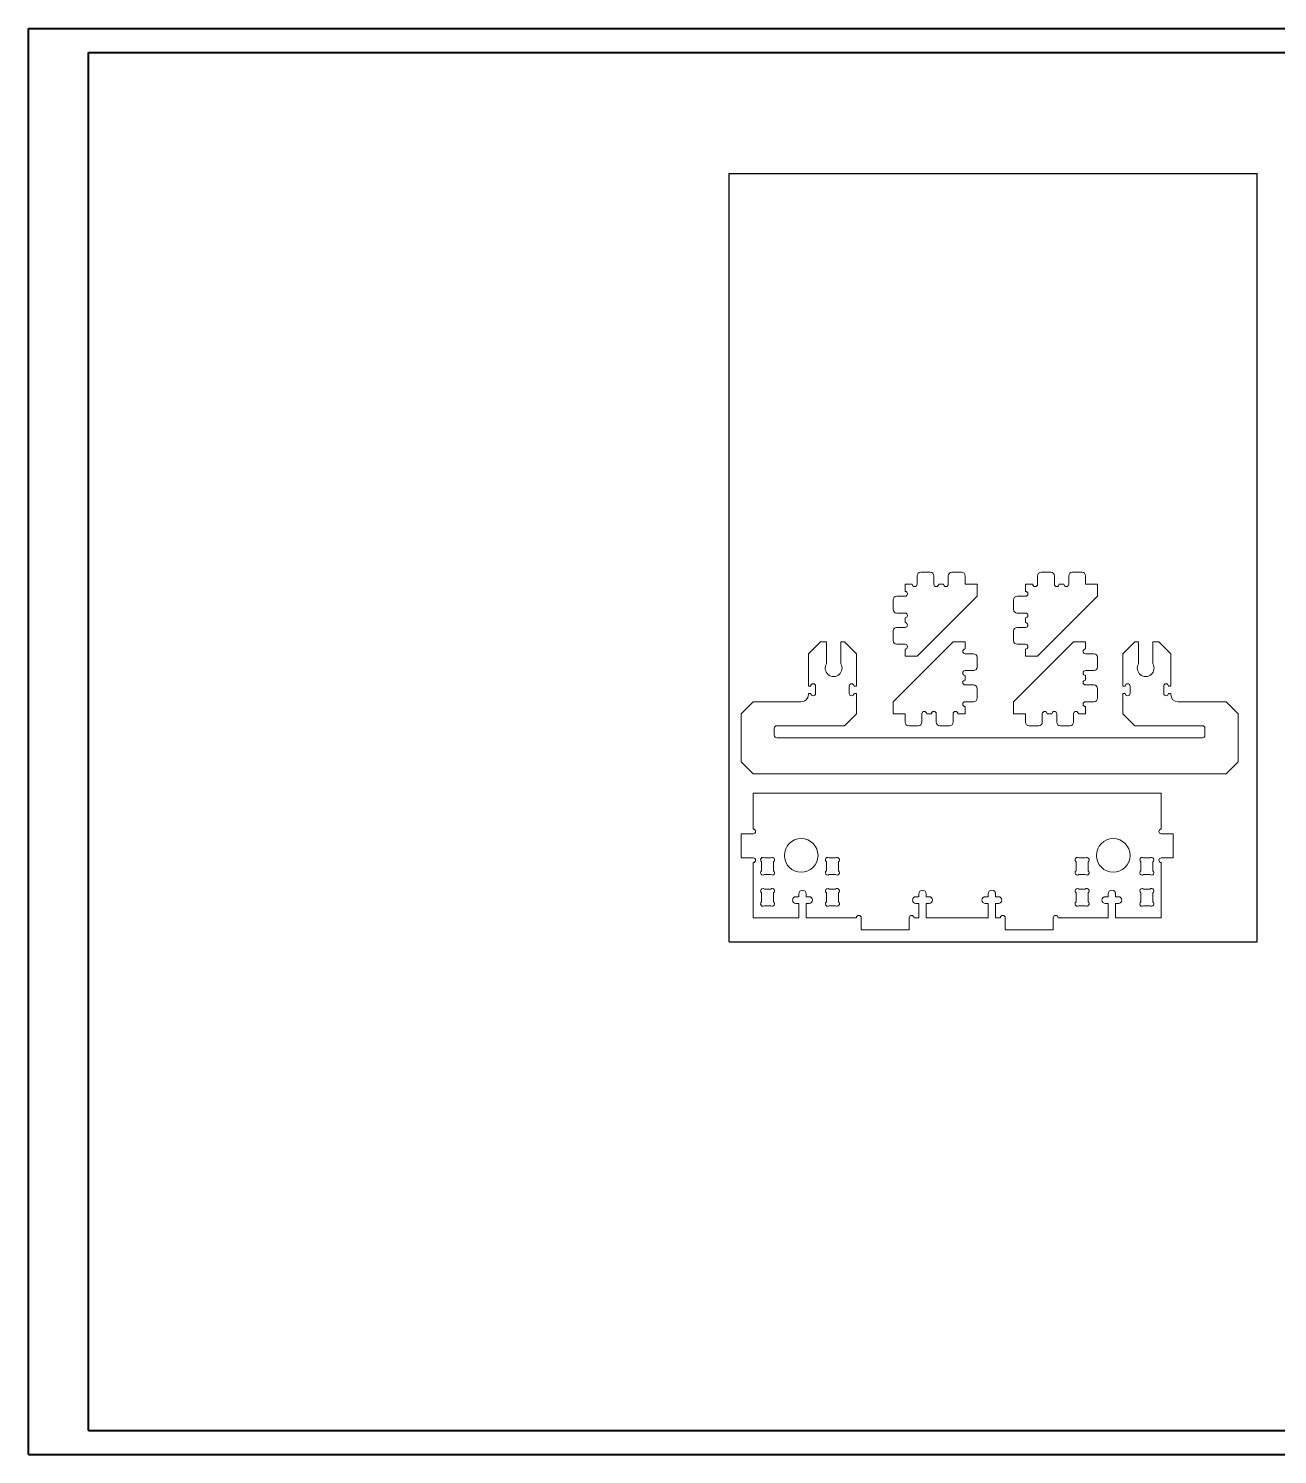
# Model space of a CAD drawing. Header units: millimetres. Extents: x 0 to 841, y 0 to 594.
# Drawn here: x 0 to 520, y 0 to 594 of the extents above; entities that cross this region are included whole.
import ezdxf

# ---------------------------------------------------------------- set-up
doc = ezdxf.new("R2010")
doc.units = ezdxf.units.MM

msp = doc.modelspace()

# ---------------------------------------------------------------- linework, layer by layer
at = {"color": 7, "linetype": 'Continuous', "lineweight": 40}
for p, q in [((0.08, 0.21), (0.08, 594.21)), ((0.08, 594.21), (841.08, 594.21)), ((25.08, 10.21), (25.08, 584.21)), ((25.08, 584.21), (831.08, 584.21)), ((25.08, 10.21), (831.08, 10.21)), ((0.08, 0.21), (841.08, 0.21))]:
    msp.add_line(p, q, dxfattribs=at)
at = {"color": 7, "linetype": 'Continuous'}
for p, q in [((291.97, 213.76), (291.97, 533.76)), ((291.97, 533.76), (511.97, 533.76)), ((511.97, 213.76), (511.97, 533.76)), ((291.97, 213.76), (511.97, 213.76))]:
    msp.add_line(p, q, dxfattribs=at)
at = {"color": 7, "linetype": 'Continuous', "lineweight": 15}
for p, q in [((365.24, 362.73), (365.24, 359.73)), ((368.24, 362.73), (365.24, 362.73)), ((370.24, 366.23), (370.24, 362.73)), ((375.74, 367.73), (371.74, 367.73)), ((377.24, 362.73), (377.24, 366.23)), ((381.24, 362.73), (379.24, 362.73)), ((383.24, 366.23), (383.24, 362.73)), ((388.74, 367.73), (384.74, 367.73)), ((390.24, 362.73), (390.24, 366.23)), ((395.24, 362.73), (390.24, 362.73)), ((395.24, 357.73), (395.24, 362.73)), ((415.42, 362.73), (415.42, 359.73)), ((418.42, 362.73), (415.42, 362.73)), ((420.42, 366.23), (420.42, 362.73)), ((425.92, 367.73), (421.92, 367.73)), ((427.42, 362.73), (427.42, 366.23)), ((431.42, 362.73), (429.42, 362.73)), ((433.42, 366.23), (433.42, 362.73)), ((438.92, 367.73), (434.92, 367.73)), ((440.42, 362.73), (440.42, 366.23)), ((445.42, 362.73), (440.42, 362.73)), ((445.42, 357.73), (445.42, 362.73)), ((365.24, 357.73), (361.74, 357.73)), ((370.24, 332.73), (395.24, 357.73)), ((415.42, 357.73), (411.92, 357.73)), ((420.42, 332.73), (445.42, 357.73)), ((360.24, 356.23), (360.24, 352.23)), ((361.74, 350.73), (365.24, 350.73)), ((410.42, 356.23), (410.42, 352.23)), ((411.92, 350.73), (415.42, 350.73)), ((365.24, 344.73), (361.74, 344.73)), ((365.24, 348.73), (365.24, 346.73)), ((415.42, 344.73), (411.92, 344.73)), ((415.42, 348.73), (415.42, 346.73)), ((329.97, 338.76), (324.97, 333.76)), ((329.97, 338.76), (332.47, 338.76)), ((332.47, 338.76), (332.47, 329.57)), ((338.47, 338.76), (339.97, 338.76)), ((338.47, 329.57), (338.47, 338.76)), ((344.97, 333.76), (339.97, 338.76)), ((360.24, 343.23), (360.24, 339.23)), ((385.24, 338.76), (360.24, 313.76)), ((390.24, 338.76), (385.24, 338.76)), ((390.24, 335.76), (390.24, 338.76)), ((410.42, 343.23), (410.42, 339.23)), ((435.42, 338.76), (410.42, 313.76)), ((440.42, 338.76), (435.42, 338.76)), ((440.42, 335.76), (440.42, 338.76)), ((460.97, 338.76), (455.97, 333.76)), ((460.97, 338.76), (462.47, 338.76)), ((462.47, 338.76), (462.47, 329.57)), ((468.47, 338.76), (470.97, 338.76)), ((468.47, 329.57), (468.47, 338.76)), ((475.97, 333.76), (470.97, 338.76)), ((324.97, 320.26), (324.97, 333.76)), ((344.97, 333.76), (344.97, 320.26)), ((361.74, 337.73), (365.24, 337.73)), ((365.24, 335.73), (365.24, 332.73)), ((365.24, 332.73), (370.24, 332.73)), ((393.74, 333.76), (390.24, 333.76)), ((411.92, 337.73), (415.42, 337.73)), ((415.42, 335.73), (415.42, 332.73)), ((415.42, 332.73), (420.42, 332.73)), ((443.92, 333.76), (440.42, 333.76)), ((455.97, 320.26), (455.97, 333.76)), ((475.97, 333.76), (475.97, 320.26)), ((390.24, 326.76), (393.74, 326.76)), ((395.24, 328.26), (395.24, 332.26)), ((440.42, 326.76), (443.92, 326.76)), ((445.42, 328.26), (445.42, 332.26)), ((390.24, 322.76), (390.24, 324.76)), ((393.74, 320.76), (390.24, 320.76)), ((440.42, 322.76), (440.42, 324.76)), ((443.92, 320.76), (440.42, 320.76)), ((325.97, 320.26), (324.97, 320.26)), ((324.97, 316.76), (324.97, 317.26)), ((324.97, 317.26), (325.97, 317.26)), ((327.97, 317.26), (327.97, 320.26)), ((341.97, 320.26), (341.97, 317.26)), ((344.97, 320.26), (343.97, 320.26)), ((343.97, 317.26), (344.97, 317.26)), ((344.97, 317.26), (344.97, 308.76)), ((395.24, 315.26), (395.24, 319.26)), ((445.42, 315.26), (445.42, 319.26)), ((456.97, 320.26), (455.97, 320.26)), ((455.97, 308.76), (455.97, 317.26)), ((455.97, 317.26), (456.97, 317.26)), ((458.97, 317.26), (458.97, 320.26)), ((472.97, 320.26), (472.97, 317.26)), ((475.97, 320.26), (474.97, 320.26)), ((474.97, 317.26), (475.97, 317.26)), ((475.97, 317.26), (475.97, 316.76)), ((301.97, 313.76), (296.97, 308.76)), ((301.97, 313.76), (321.97, 313.76)), ((360.24, 313.76), (360.24, 308.76)), ((390.24, 313.76), (393.74, 313.76)), ((390.24, 308.76), (390.24, 311.76)), ((410.42, 313.76), (410.42, 308.76)), ((440.42, 313.76), (443.92, 313.76)), ((440.42, 308.76), (440.42, 311.76)), ((478.97, 313.76), (498.97, 313.76)), ((503.97, 308.76), (498.97, 313.76)), ((296.97, 288.76), (296.97, 308.76)), ((339.97, 303.76), (311.77, 303.76)), ((339.97, 303.76), (344.97, 308.76)), ((360.24, 308.76), (365.24, 308.76)), ((365.24, 308.76), (365.24, 305.26)), ((366.74, 303.76), (370.74, 303.76)), ((372.24, 305.26), (372.24, 308.76)), ((374.24, 308.76), (376.24, 308.76)), ((378.24, 308.76), (378.24, 305.26)), ((379.74, 303.76), (383.74, 303.76)), ((385.24, 305.26), (385.24, 308.76)), ((387.24, 308.76), (390.24, 308.76)), ((410.42, 308.76), (415.42, 308.76)), ((415.42, 308.76), (415.42, 305.26)), ((416.92, 303.76), (420.92, 303.76)), ((422.42, 305.26), (422.42, 308.76)), ((424.42, 308.76), (426.42, 308.76)), ((428.42, 308.76), (428.42, 305.26)), ((429.92, 303.76), (433.92, 303.76)), ((435.42, 305.26), (435.42, 308.76)), ((437.42, 308.76), (440.42, 308.76)), ((455.97, 308.76), (460.97, 303.76)), ((489.17, 303.76), (460.97, 303.76)), ((503.97, 308.76), (503.97, 288.76)), ((310.77, 299.76), (310.77, 302.76)), ((311.77, 298.76), (489.17, 298.76)), ((490.17, 302.76), (490.17, 299.76)), ((296.97, 288.76), (301.97, 283.76)), ((498.97, 283.76), (503.97, 288.76)), ((498.97, 283.76), (301.97, 283.76)), ((301.97, 275.76), (301.97, 260.76)), ((471.97, 275.76), (301.97, 275.76)), ((471.97, 260.76), (471.97, 275.76)), ((296.97, 258.76), (296.97, 248.76)), ((301.97, 258.76), (296.97, 258.76)), ((476.97, 258.76), (471.97, 258.76)), ((476.97, 248.76), (476.97, 258.76)), ((296.97, 248.76), (301.97, 248.76)), ((301.97, 246.76), (301.97, 223.76)), ((305.47, 243.39), (305.47, 247.14)), ((306.63, 248.76), (309.31, 248.76)), ((310.47, 247.14), (310.47, 243.39)), ((332.47, 243.39), (332.47, 247.14)), ((333.63, 248.76), (336.31, 248.76)), ((337.47, 247.14), (337.47, 243.39)), ((436.47, 243.39), (436.47, 247.14)), ((437.63, 248.76), (440.31, 248.76)), ((441.47, 247.14), (441.47, 243.39)), ((463.47, 243.39), (463.47, 247.14)), ((464.63, 248.76), (467.31, 248.76)), ((468.47, 247.14), (468.47, 243.39)), ((471.97, 248.76), (476.97, 248.76)), ((471.97, 223.76), (471.97, 246.76)), ((309.31, 241.76), (306.63, 241.76)), ((336.31, 241.76), (333.63, 241.76)), ((440.31, 241.76), (437.63, 241.76)), ((467.31, 241.76), (464.63, 241.76)), ((305.47, 230.39), (305.47, 234.14)), ((306.63, 235.76), (309.31, 235.76)), ((310.47, 234.14), (310.47, 230.39)), ((320.97, 232.56), (319.77, 232.56)), ((320.97, 233.76), (320.97, 232.56)), ((324.07, 232.56), (324.07, 233.76)), ((325.27, 232.56), (324.07, 232.56)), ((332.47, 230.39), (332.47, 234.14)), ((333.63, 235.76), (336.31, 235.76)), ((337.47, 234.14), (337.47, 230.39)), ((370.97, 232.56), (369.77, 232.56)), ((370.97, 233.76), (370.97, 232.56)), ((374.07, 232.56), (374.07, 233.76)), ((375.27, 232.56), (374.07, 232.56)), ((399.87, 232.56), (398.67, 232.56)), ((399.87, 233.76), (399.87, 232.56)), ((402.97, 232.56), (402.97, 233.76)), ((404.17, 232.56), (402.97, 232.56)), ((436.47, 230.39), (436.47, 234.14)), ((437.63, 235.76), (440.31, 235.76)), ((441.47, 234.14), (441.47, 230.39)), ((449.87, 232.56), (448.67, 232.56)), ((449.87, 233.76), (449.87, 232.56)), ((452.97, 232.56), (452.97, 233.76)), ((454.17, 232.56), (452.97, 232.56)), ((463.47, 230.39), (463.47, 234.14)), ((464.63, 235.76), (467.31, 235.76)), ((468.47, 234.14), (468.47, 230.39)), ((309.31, 228.76), (306.63, 228.76)), ((319.77, 229.76), (320.97, 229.76)), ((320.97, 229.76), (320.97, 223.76)), ((324.07, 223.76), (324.07, 229.76)), ((324.07, 229.76), (325.27, 229.76)), ((336.31, 228.76), (333.63, 228.76)), ((369.77, 229.76), (370.97, 229.76)), ((370.97, 229.76), (370.97, 223.76)), ((374.07, 223.76), (374.07, 229.76)), ((374.07, 229.76), (375.27, 229.76)), ((398.67, 229.76), (399.87, 229.76)), ((399.87, 229.76), (399.87, 223.76)), ((402.97, 223.76), (402.97, 229.76)), ((402.97, 229.76), (404.17, 229.76)), ((440.31, 228.76), (437.63, 228.76)), ((448.67, 229.76), (449.87, 229.76)), ((449.87, 229.76), (449.87, 223.76)), ((452.97, 223.76), (452.97, 229.76)), ((452.97, 229.76), (454.17, 229.76)), ((467.31, 228.76), (464.63, 228.76)), ((301.97, 223.76), (320.97, 223.76)), ((324.07, 223.76), (344.97, 223.76)), ((346.97, 223.76), (346.97, 218.76)), ((366.97, 218.76), (366.97, 223.76)), ((368.97, 223.76), (370.97, 223.76)), ((374.07, 223.76), (399.87, 223.76)), ((402.97, 223.76), (404.97, 223.76)), ((406.97, 223.76), (406.97, 218.76)), ((426.97, 218.76), (426.97, 223.76)), ((428.97, 223.76), (449.87, 223.76)), ((452.97, 223.76), (471.97, 223.76)), ((346.97, 218.76), (366.97, 218.76)), ((406.97, 218.76), (426.97, 218.76))]:
    msp.add_line(p, q, dxfattribs=at)
for centre in [(321.97, 249.76), (451.97, 249.76)]:
    msp.add_circle(centre, 7, dxfattribs=at)
for centre, radius, start, end in [((369.24, 362.73), 1, 180, 0), ((371.74, 366.23), 1.5, 90, 180), ((375.74, 366.23), 1.5, 0, 90), ((378.24, 362.73), 1, 180, 360), ((382.24, 362.73), 1, 180, 0), ((384.74, 366.23), 1.5, 90, 180), ((388.74, 366.23), 1.5, 0, 90), ((419.42, 362.73), 1, 180, 0), ((421.92, 366.23), 1.5, 90, 180), ((425.92, 366.23), 1.5, 0, 90), ((428.42, 362.73), 1, 180, 360), ((432.42, 362.73), 1, 180, 0), ((434.92, 366.23), 1.5, 90, 180), ((438.92, 366.23), 1.5, 0, 90), ((361.74, 356.23), 1.5, 90, 180), ((365.24, 358.73), 1, 270, 90), ((411.92, 356.23), 1.5, 90, 180), ((415.42, 358.73), 1, 270, 90), ((361.74, 352.23), 1.5, 180, 270), ((365.24, 349.73), 1, 270, 90), ((411.92, 352.23), 1.5, 180, 270), ((415.42, 349.73), 1, 270, 90), ((361.74, 343.23), 1.5, 90, 180), ((365.24, 345.73), 1, 270, 90), ((411.92, 343.23), 1.5, 90, 180), ((415.42, 345.73), 1, 270, 90), ((361.74, 339.23), 1.5, 180, 270), ((411.92, 339.23), 1.5, 180, 270), ((365.24, 336.73), 1, 270, 90), ((390.24, 334.76), 1, 90, 270), ((393.74, 332.26), 1.5, 0, 90), ((415.42, 336.73), 1, 270, 90), ((440.42, 334.76), 1, 90, 270), ((443.92, 332.26), 1.5, 0, 90), ((335.47, 327.76), 3.5, 148.99728, 31.00272), ((390.24, 325.76), 1, 90, 270), ((393.74, 328.26), 1.5, 270, 0), ((440.42, 325.76), 1, 90, 270), ((443.92, 328.26), 1.5, 270, 0), ((465.47, 327.76), 3.5, 148.99728, 31.00272), ((326.97, 320.26), 1, 0, 180), ((342.97, 320.26), 1, 0, 180), ((390.24, 321.76), 1, 90, 270), ((393.74, 319.26), 1.5, 0, 90), ((440.42, 321.76), 1, 90, 270), ((443.92, 319.26), 1.5, 0, 90), ((457.97, 320.26), 1, 0, 180), ((473.97, 320.26), 1, 0, 180), ((321.97, 316.76), 3, 270, 0), ((326.97, 317.26), 1, 180, 0), ((342.97, 317.26), 1, 180, 0), ((393.74, 315.26), 1.5, 270, 0), ((443.92, 315.26), 1.5, 270, 0), ((457.97, 317.26), 1, 180, 0), ((473.97, 317.26), 1, 180, 0), ((478.97, 316.76), 3, 180, 270), ((373.24, 308.76), 1, 0, 180), ((377.24, 308.76), 1, 0, 180), ((386.24, 308.76), 1, 0, 180), ((390.24, 312.76), 1, 90, 270), ((423.42, 308.76), 1, 0, 180), ((427.42, 308.76), 1, 0, 180), ((436.42, 308.76), 1, 0, 180), ((440.42, 312.76), 1, 90, 270), ((311.77, 302.76), 1, 90, 180), ((366.74, 305.26), 1.5, 180, 270), ((370.74, 305.26), 1.5, 270, 0), ((379.74, 305.26), 1.5, 180, 270), ((383.74, 305.26), 1.5, 270, 0), ((416.92, 305.26), 1.5, 180, 270), ((420.92, 305.26), 1.5, 270, 0), ((429.92, 305.26), 1.5, 180, 270), ((433.92, 305.26), 1.5, 270, 0), ((489.17, 302.76), 1, 0, 90), ((311.77, 299.76), 1, 180, 270), ((489.17, 299.76), 1, 270, 0), ((301.97, 259.76), 1, 270, 90), ((471.97, 259.76), 1, 90, 270), ((301.97, 247.76), 1, 270, 90), ((306.05, 247.95), 1, 54.46232, 234.46232), ((309.89, 247.95), 1, 305.53768, 125.53768), ((333.05, 247.95), 1, 54.46232, 234.46232), ((336.89, 247.95), 1, 305.53768, 125.53768), ((437.05, 247.95), 1, 54.46232, 234.46232), ((440.89, 247.95), 1, 305.53768, 125.53768), ((464.05, 247.95), 1, 54.46232, 234.46232), ((467.89, 247.95), 1, 305.53768, 125.53768), ((471.97, 247.76), 1, 90, 270), ((306.05, 242.58), 1, 125.53768, 305.53768), ((309.89, 242.58), 1, 234.46232, 54.46232), ((333.05, 242.58), 1, 125.53768, 305.53768), ((336.89, 242.58), 1, 234.46232, 54.46232), ((437.05, 242.58), 1, 125.53768, 305.53768), ((440.89, 242.58), 1, 234.46232, 54.46232), ((464.05, 242.58), 1, 125.53768, 305.53768), ((467.89, 242.58), 1, 234.46232, 54.46232), ((306.05, 234.95), 1, 54.46232, 234.46232), ((309.89, 234.95), 1, 305.53768, 125.53768), ((319.77, 231.16), 1.4, 90, 270), ((322.52, 233.76), 1.55, 0, 180), ((325.27, 231.16), 1.4, 270, 90), ((333.05, 234.95), 1, 54.46232, 234.46232), ((336.89, 234.95), 1, 305.53768, 125.53768), ((369.77, 231.16), 1.4, 90, 270), ((372.52, 233.76), 1.55, 0, 180), ((375.27, 231.16), 1.4, 270, 90), ((398.67, 231.16), 1.4, 90, 270), ((401.42, 233.76), 1.55, 0, 180), ((404.17, 231.16), 1.4, 270, 90), ((437.05, 234.95), 1, 54.46232, 234.46232), ((440.89, 234.95), 1, 305.53768, 125.53768), ((448.67, 231.16), 1.4, 90, 270), ((451.42, 233.76), 1.55, 0, 180), ((454.17, 231.16), 1.4, 270, 90), ((464.05, 234.95), 1, 54.46232, 234.46232), ((467.89, 234.95), 1, 305.53768, 125.53768), ((306.05, 229.58), 1, 125.53768, 305.53768), ((309.89, 229.58), 1, 234.46232, 54.46232), ((333.05, 229.58), 1, 125.53768, 305.53768), ((336.89, 229.58), 1, 234.46232, 54.46232), ((437.05, 229.58), 1, 125.53768, 305.53768), ((440.89, 229.58), 1, 234.46232, 54.46232), ((464.05, 229.58), 1, 125.53768, 305.53768), ((467.89, 229.58), 1, 234.46232, 54.46232), ((345.97, 223.76), 1, 0, 180), ((367.97, 223.76), 1, 0, 180), ((405.97, 223.76), 1, 0, 180), ((427.97, 223.76), 1, 0, 180)]:
    msp.add_arc(centre, radius, start, end, dxfattribs=at)

doc.saveas('drawing.dxf')
